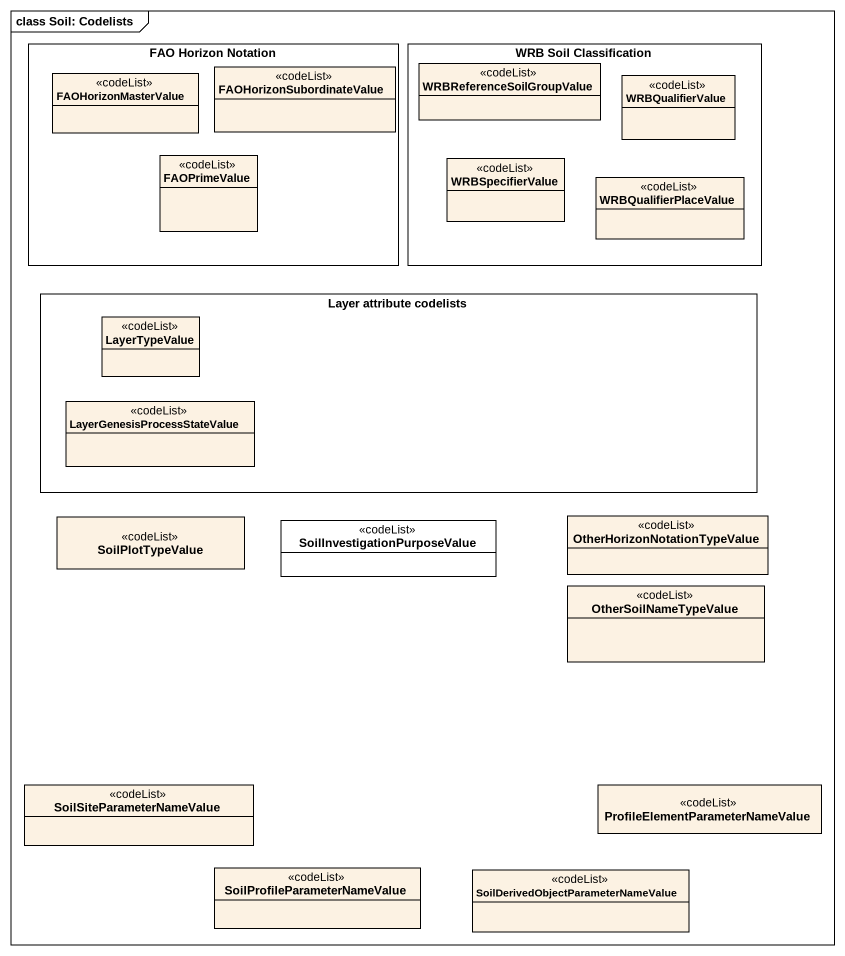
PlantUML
@startuml
mainframe class Soil: Codelists
hide circle
hide empty members
rectangle "FAO Horizon Notation" as FAO_Horizon_Notation {
  class FAOHorizonMasterValue <<codeList>>
  class FAOHorizonSubordinateValue <<codeList>>
  class FAOPrimeValue <<codeList>>
}
rectangle "WRB Soil Classification" as WRB_Soil_Classification {
  class WRBReferenceSoilGroupValue <<codeList>>
  class WRBQualifierValue <<codeList>>
  class WRBSpecifierValue <<codeList>>
  class WRBQualifierPlaceValue <<codeList>>
}
rectangle "Layer attribute codelists" as Layer_attribute_codelists {
  class LayerTypeValue <<codeList>>
  class "LayerGenesisProcessStateValue" as LayerGenesisProcessStateValu <<codeList>>
}
class SoilPlotTypeValue <<codeList>>
class "SoilInvestigationPurposeValue" as SoilInvestigationPurposeValu <<codeList>> #FFFFFF
class "OtherHorizonNotationTypeValue" as OtherHorizonNotationTypeValu <<codeList>>
class OtherSoilNameTypeValue <<codeList>>
class SoilSiteParameterNameValue <<codeList>>
class "ProfileElementParameterNameValue" as ProfileElementParameterNameV <<codeList>>
class "SoilProfileParameterNameValue" as SoilProfileParameterNameValu <<codeList>>
class "SoilDerivedObjectParameterNameValue" as SoilDerivedObjectParameterNa <<codeList>>
@enduml
